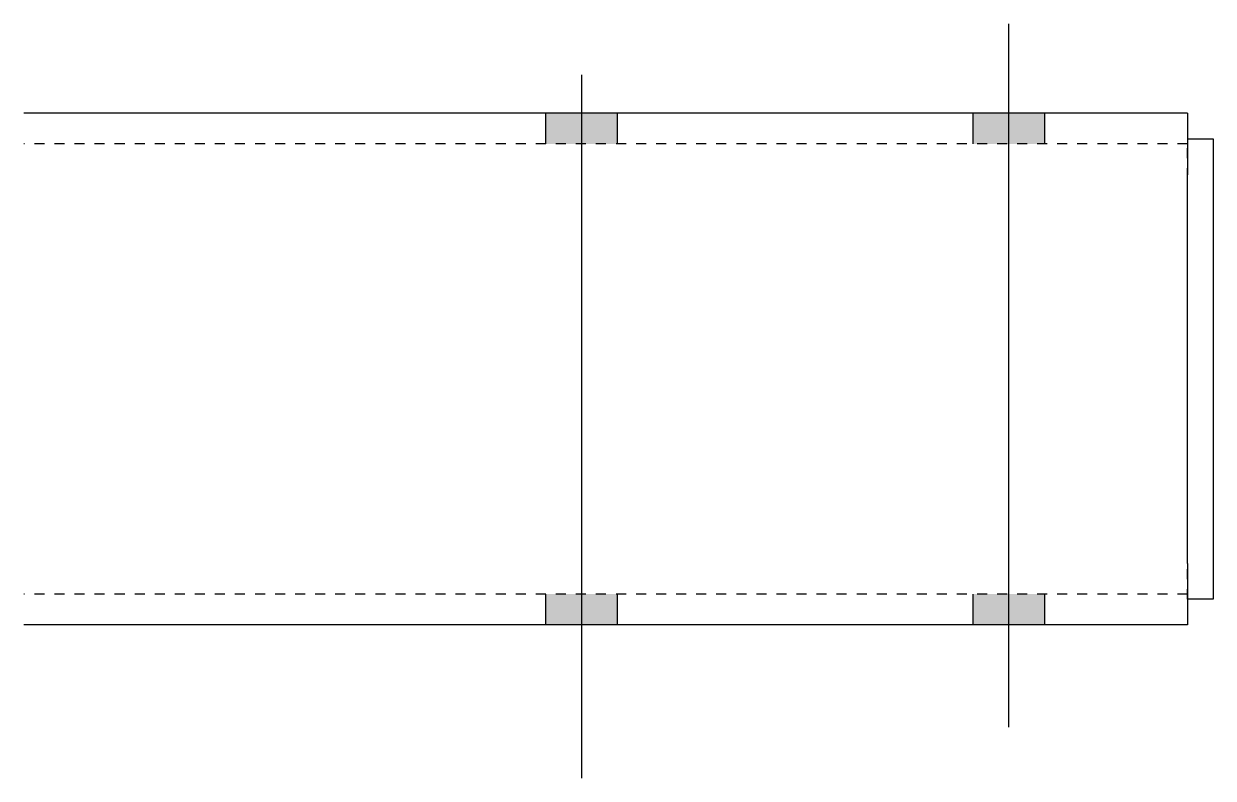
# Model space of a CAD drawing. Header units: millimetres. Extents: x 5 to 27069, y 3 to 808.
# Drawn here: x 12325.2 to 12557.7, y 19.8 to 167.3 of the extents above; entities that cross this region are included whole.
import ezdxf

# ---------------------------------------------------------------- set-up
doc = ezdxf.new("R2010")
doc.units = ezdxf.units.MM
doc.linetypes.add('DXK_LINE_DOT2', pattern=[3.9198, 1.9599, -1.9599])
doc.layers.add('STÅL', color=7, linetype='Continuous')

msp = doc.modelspace()

# ---------------------------------------------------------------- hatches: boundary and pattern name
at = {"layer": 'STÅL', "linetype": 'Continuous'}
for points in [[(12441.2, 149.8), (12427.2, 149.8), (12427.2, 143.8), (12441.2, 143.8)], [(12441.2, 149.8), (12427.2, 149.8), (12427.2, 143.8), (12441.2, 143.8)], [(12510.67, 143.8), (12524.67, 143.8), (12524.67, 149.8), (12510.67, 149.8)], [(12510.67, 143.8), (12524.67, 143.8), (12524.67, 149.8), (12510.67, 149.8)], [(12441.2, 55.8), (12427.2, 55.8), (12427.2, 49.8), (12441.2, 49.8)], [(12441.2, 55.8), (12427.2, 55.8), (12427.2, 49.8), (12441.2, 49.8)], [(12510.67, 49.8), (12524.67, 49.8), (12524.67, 55.8), (12510.67, 55.8)], [(12510.67, 49.8), (12524.67, 49.8), (12524.67, 55.8), (12510.67, 55.8)]]:
    msp.add_hatch(color=96, dxfattribs=at).paths.add_polyline_path(points)

# ---------------------------------------------------------------- linework, layer by layer
at = {"layer": 'STÅL', "color": 96, "linetype": 'Continuous'}
for p, q in [((12517.67, 167.3), (12517.67, 29.8)), ((12517.67, 167.3), (12517.67, 29.8)), ((12434.2, 157.3), (12434.2, 19.8)), ((12434.2, 157.3), (12434.2, 19.8)), ((12427.2, 149.8), (12427.2, 143.8)), ((12427.2, 149.8), (12427.2, 143.8)), ((12441.2, 149.8), (12441.2, 143.8)), ((12441.2, 149.8), (12441.2, 143.8)), ((12510.67, 149.8), (12510.67, 143.8)), ((12510.67, 149.8), (12510.67, 143.8)), ((12524.67, 149.8), (12524.67, 143.8)), ((12524.67, 149.8), (12524.67, 143.8)), ((12427.2, 55.8), (12427.2, 49.8)), ((12427.2, 55.8), (12427.2, 49.8)), ((12441.2, 55.8), (12441.2, 49.8)), ((12441.2, 55.8), (12441.2, 49.8)), ((12510.67, 55.8), (12510.67, 49.8)), ((12510.67, 55.8), (12510.67, 49.8)), ((12524.67, 55.8), (12524.67, 49.8)), ((12524.67, 55.8), (12524.67, 49.8))]:
    msp.add_line(p, q, dxfattribs=at)
at = {"layer": 'STÅL', "color": 2, "linetype": 'Continuous'}
for p, q in [((12552.67, 149.8), (12325.2, 149.8)), ((12552.67, 149.8), (12552.67, 148.89)), ((12552.67, 148.89), (12552.67, 146.29)), ((12552.67, 146.29), (12552.67, 137.8)), ((12552.67, 144.8), (12557.67, 144.8)), ((12557.67, 144.8), (12557.67, 54.8)), ((12552.67, 61.8), (12552.67, 137.8)), ((12552.67, 61.8), (12552.67, 49.8)), ((12557.67, 54.8), (12552.67, 54.8)), ((12552.67, 49.8), (12325.2, 49.8))]:
    msp.add_line(p, q, dxfattribs=at)
at = {"layer": 'STÅL', "color": 7, "linetype": 'DXK_LINE_DOT2'}
for p, q in [((12552.67, 149.8), (12552.67, 146.29)), ((12552.67, 54.8), (12552.67, 144.8)), ((12552.67, 143.8), (12325.2, 143.8)), ((12552.67, 55.8), (12325.2, 55.8))]:
    msp.add_line(p, q, dxfattribs=at)

doc.saveas('drawing.dxf')
